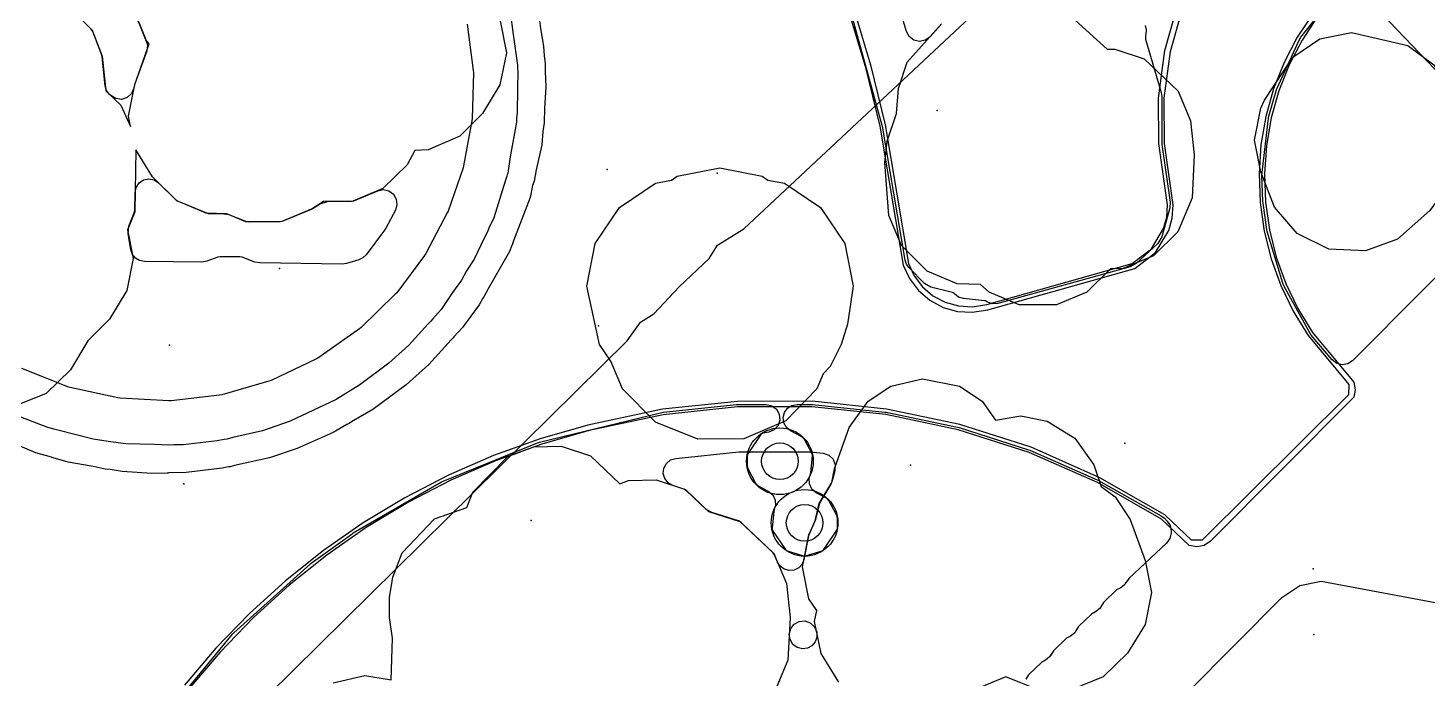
# Model space of a CAD drawing. Header units: metres. Extents: x -2677 to -840, y 169 to 1487.
# Drawn here: x -2077.8 to -2027.4, y 879.7 to 903.1 of the extents above; entities that cross this region are included whole.
import ezdxf

# ---------------------------------------------------------------- set-up
doc = ezdxf.new("R2010")
doc.units = ezdxf.units.M
for name, color, linetype in [('AI_GREENING_ALLOWED_ZONE', 4, 'Continuous'), ('AI_GREENING_EXCLUSIONS', 1, 'Continuous'), ('AI_GREENING_LAWN', 82, 'Continuous'), ('AI_GREENING_REJECTED', 6, 'Continuous'), ('AI_GREENING_SHRUBS', 92, 'Continuous')]:
    doc.layers.add(name, color=color, linetype=linetype)

# ---------------------------------------------------------------- blocks, each defined once
blk = doc.blocks.new('AI_SHRUB')
for radius in [1, 0.55]:
    blk.add_circle((0, 0), radius)

msp = doc.modelspace()

# ---------------------------------------------------------------- linework, layer by layer
at = {"layer": 'AI_GREENING_ALLOWED_ZONE'}
for points in [[(-2073.995, 903.787), (-2073.555, 902.696), (-2073.548, 902.685), (-2073.478, 902.476), (-2073.505, 902.257), (-2073.931, 901.073), (-2073.941, 901.037), (-2073.965, 900.917), (-2074.049, 900.723), (-2074.206, 900.581), (-2074.408, 900.516), (-2074.618, 900.541), (-2074.799, 900.651), (-2074.844, 900.693), (-2074.948, 900.835), (-2074.997, 901.004), (-2075.106, 902.041), (-2075.122, 902.105), (-2075.451, 902.954), (-2075.507, 903.039), (-2076.739, 904.267)], [(-2044.93, 903.183), (-2045.307, 902.765), (-2045.477, 902.642), (-2045.683, 902.6), (-2045.888, 902.646), (-2046.056, 902.772), (-2046.157, 902.956), (-2046.614, 904.476)]]:
    msp.add_lwpolyline(points, dxfattribs=at)
for points in [[(-2073.926, 897.163), (-2073.885, 897.351), (-2073.776, 897.51), (-2073.616, 897.616), (-2073.427, 897.654), (-2073.238, 897.617), (-2073.077, 897.512), (-2072.453, 896.903), (-2072.376, 896.852), (-2071.379, 896.435), (-2071.289, 896.416), (-2070.726, 896.403), (-2070.554, 896.369), (-2069.946, 896.128), (-2069.852, 896.111), (-2068.684, 896.125), (-2068.591, 896.145), (-2067.572, 896.571), (-2067.534, 896.591), (-2067.263, 896.763), (-2067.003, 896.84), (-2066.138, 896.853), (-2066.046, 896.872), (-2065.19, 897.23), (-2064.99, 897.269), (-2064.792, 897.225), (-2064.627, 897.106), (-2064.524, 896.931), (-2064.498, 896.73), (-2064.555, 896.535), (-2064.902, 895.881), (-2064.943, 895.815), (-2065.611, 894.923), (-2065.727, 894.812), (-2065.871, 894.743), (-2066.319, 894.612), (-2066.466, 894.592), (-2069.439, 894.632), (-2069.611, 894.664), (-2070.069, 894.839), (-2070.158, 894.856), (-2070.858, 894.856), (-2070.946, 894.84), (-2071.339, 894.691), (-2071.522, 894.659), (-2073.589, 894.686), (-2073.76, 894.718), (-2073.909, 894.807), (-2074.019, 894.941), (-2074.076, 895.105), (-2074.171, 895.687), (-2074.144, 895.95), (-2073.955, 896.433), (-2073.938, 896.519), (-2073.926, 897.163)], [(-2054.568, 886.632), (-2054.736, 886.728), (-2054.855, 886.879), (-2054.908, 887.065), (-2054.886, 887.256), (-2054.794, 887.426), (-2054.645, 887.547), (-2054.461, 887.604), (-2052.188, 887.839), (-2052.136, 887.842), (-2049.681, 887.841), (-2049.63, 887.838), (-2049.158, 887.79), (-2048.954, 887.722), (-2048.796, 887.574), (-2048.716, 887.373), (-2048.728, 887.157), (-2048.828, 886.802), (-2048.88, 886.681), (-2049.275, 886.017), (-2049.303, 885.946), (-2049.428, 885.412), (-2049.46, 885.32), (-2049.659, 884.878), (-2049.676, 884.824), (-2049.845, 883.97), (-2049.912, 883.802), (-2050.035, 883.668), (-2050.197, 883.587), (-2050.377, 883.569), (-2050.552, 883.616), (-2050.699, 883.723), (-2050.798, 883.876), (-2050.904, 884.133), (-2050.963, 884.218), (-2052.107, 885.3), (-2052.203, 885.357), (-2053.167, 885.655), (-2053.362, 885.77), (-2054.073, 886.442), (-2054.164, 886.497), (-2054.568, 886.632)], [(-2050.375, 881.288), (-2050.323, 881.486), (-2050.195, 881.647), (-2050.014, 881.743), (-2049.809, 881.758), (-2049.616, 881.69), (-2049.466, 881.55), (-2049.385, 881.361), (-2049.384, 881.354), (-2049.381, 881.175), (-2049.441, 881.006), (-2049.557, 880.87), (-2049.714, 880.783), (-2049.892, 880.757), (-2049.893, 880.757), (-2050.085, 880.802), (-2050.244, 880.918), (-2050.346, 881.087), (-2050.375, 881.281), (-2050.375, 881.288)]]:
    msp.add_lwpolyline(points, close=True, dxfattribs=at)
at = {"layer": 'AI_GREENING_EXCLUSIONS'}
for points in [[(-2131.493, 818.304), (-2110.812, 838.321), (-2110.189, 839.137), (-2109.714, 839.384), (-2107.791, 841.252), (-2107.539, 841.693), (-2106.768, 842.249), (-2086.101, 862.398), (-2085.482, 863.221), (-2084.992, 863.479), (-2084.058, 864.39), (-2083.069, 865.364), (-2082.819, 865.799), (-2082.09, 866.329), (-2056.207, 891.837), (-2055.729, 892.509), (-2055.253, 892.8), (-2054.342, 893.777), (-2053.252, 894.787), (-2052.952, 895.269), (-2052.01, 895.862), (-2030.366, 916.087)], [(-2131.493, 818.304), (-2110.812, 838.321), (-2110.189, 839.137), (-2109.714, 839.384), (-2107.791, 841.252), (-2107.539, 841.693), (-2106.768, 842.249), (-2086.101, 862.398), (-2085.482, 863.221), (-2084.992, 863.479), (-2084.058, 864.39), (-2083.069, 865.364), (-2082.819, 865.799), (-2082.09, 866.329), (-2056.207, 891.837), (-2055.729, 892.509), (-2055.253, 892.8), (-2054.342, 893.777), (-2053.252, 894.787), (-2052.952, 895.269), (-2052.01, 895.862), (-2030.366, 916.087)], [(-2076.78, 904.307), (-2075.47, 903.002), (-2075.11, 902.074), (-2074.978, 900.82), (-2074.441, 900.311), (-2074.092, 899.542), (-2074.165, 899.907), (-2073.938, 901.055), (-2073.414, 902.511), (-2073.54, 902.658), (-2074.009, 903.824)], [(-2048.294, 903.86), (-2047.645, 901.707), (-2047.115, 899.548), (-2046.272, 894.554), (-2046.047, 894.068), (-2045.725, 893.641), (-2045.313, 893.289), (-2044.835, 893.034), (-2044.32, 892.889), (-2043.785, 892.857), (-2043.223, 892.946), (-2037.935, 894.435), (-2037.188, 895.004), (-2036.708, 895.796), (-2036.586, 896.247), (-2036.55, 896.721), (-2036.865, 898.929), (-2036.878, 900.556), (-2036.653, 902.241), (-2036.267, 903.602)], [(-2048.103, 903.918), (-2047.45, 901.755), (-2046.921, 899.595), (-2046.081, 894.618), (-2045.875, 894.172), (-2045.578, 893.779), (-2045.2, 893.455), (-2044.76, 893.221), (-2044.286, 893.087), (-2043.795, 893.058), (-2043.265, 893.142), (-2038.024, 894.615), (-2037.338, 895.138), (-2036.896, 895.867), (-2036.784, 896.281), (-2036.751, 896.717), (-2037.065, 898.927), (-2037.078, 900.555), (-2036.851, 902.268), (-2036.492, 903.545)], [(-2059.398, 903.633), (-2059.325, 903.068), (-2059.219, 902.43), (-2059.199, 902.083), (-2059.163, 901.803), (-2059.167, 901.54), (-2059.132, 900.952), (-2059.188, 900.194), (-2059.197, 899.669), (-2059.25, 899.357), (-2059.285, 898.884), (-2059.487, 897.977), (-2059.555, 897.579), (-2059.612, 897.416), (-2059.706, 896.99), (-2060.301, 895.429), (-2060.35, 895.287), (-2060.367, 895.258), (-2060.449, 895.042), (-2061.217, 893.697), (-2061.371, 893.413), (-2061.402, 893.371), (-2061.541, 893.129), (-2062.139, 892.316), (-2062.445, 891.979), (-2062.477, 891.937), (-2062.543, 891.871), (-2063.349, 890.982), (-2064.163, 890.251), (-2065.37, 889.358), (-2066.139, 888.917), (-2066.216, 888.863), (-2066.301, 888.824), (-2066.798, 888.539), (-2068.093, 887.965), (-2069.089, 887.63), (-2070.342, 887.349), (-2070.5, 887.306), (-2070.56, 887.3), (-2070.79, 887.248), (-2072.089, 887.094), (-2072.726, 887.08), (-2072.748, 887.078), (-2072.768, 887.079), (-2073.319, 887.067), (-2074.392, 887.132), (-2074.827, 887.207), (-2075.005, 887.218), (-2075.436, 887.312), (-2076.33, 887.466), (-2076.868, 887.624), (-2076.906, 887.632), (-2076.932, 887.643), (-2077.493, 887.807), (-2079.011, 888.434)], [(-2060.785, 903.335), (-2060.558, 902.187), (-2060.788, 901.039), (-2061.417, 900.004), (-2062.228, 899.193), (-2063.375, 898.697), (-2063.848, 898.681), (-2064.133, 898.16), (-2065.007, 897.307), (-2066.09, 896.854), (-2067.144, 896.838), (-2067.552, 896.579), (-2068.636, 896.126), (-2069.901, 896.11), (-2070.637, 896.401), (-2071.336, 896.417), (-2072.42, 896.87), (-2073.294, 897.724), (-2073.897, 898.702), (-2073.939, 896.474), (-2074.194, 895.823), (-2073.989, 894.789), (-2074.219, 893.641), (-2074.848, 892.606), (-2075.623, 891.831), (-2076.254, 890.787), (-2077.128, 889.934), (-2078.29, 889.465)], [(-2060.422, 903.659), (-2060.318, 902.85), (-2060.162, 901.743), (-2060.162, 901.641), (-2060.147, 901.52), (-2060.163, 900.917), (-2060.164, 900.024), (-2060.192, 899.85), (-2060.196, 899.697), (-2060.416, 898.453), (-2060.51, 897.867), (-2060.532, 897.797), (-2060.539, 897.759), (-2060.592, 897.607), (-2061.014, 896.256), (-2061.19, 895.882), (-2061.234, 895.756), (-2061.358, 895.524), (-2061.713, 894.77), (-2061.992, 894.346), (-2062.172, 894.013), (-2062.501, 893.572), (-2062.903, 892.962), (-2063.222, 892.61), (-2063.277, 892.536), (-2063.385, 892.43), (-2064.065, 891.68), (-2064.789, 891.031), (-2065.835, 890.249), (-2066.688, 889.723), (-2068.346, 888.938), (-2069.341, 888.598), (-2070.404, 888.359), (-2070.612, 888.3), (-2070.719, 888.288), (-2070.966, 888.233), (-2072.188, 888.089), (-2072.527, 888.095), (-2072.698, 888.076), (-2073.221, 888.106), (-2074.26, 888.123), (-2074.713, 888.191), (-2074.792, 888.195), (-2074.888, 888.217), (-2075.435, 888.298), (-2076.701, 888.624), (-2076.852, 888.658), (-2076.887, 888.672), (-2077.069, 888.718), (-2078.039, 889.085)], [(-2031.517, 903.608), (-2032.083, 902.751), (-2032.557, 901.842), (-2032.935, 900.889), (-2033.214, 899.9), (-2033.391, 898.883), (-2033.461, 897.844), (-2033.423, 896.803), (-2033.278, 895.781), (-2033.03, 894.784), (-2032.682, 893.82), (-2032.237, 892.897), (-2031.698, 892.022), (-2030.23, 890.267), (-2030.235, 889.89), (-2035.511, 884.659), (-2035.893, 884.661), (-2036.853, 885.574), (-2039.189, 886.911), (-2041.67, 888.003), (-2044.238, 888.827), (-2046.871, 889.379), (-2049.547, 889.657), (-2052.243, 889.655), (-2054.939, 889.372), (-2057.622, 888.801), (-2059.347, 888.307), (-2061.023, 887.705), (-2062.645, 886.998), (-2064.209, 886.19), (-2065.711, 885.285), (-2067.146, 884.287), (-2068.511, 883.2), (-2069.801, 882.028), (-2071.013, 880.776), (-2072.143, 879.446)], [(-2031.356, 903.489), (-2031.911, 902.649), (-2032.375, 901.758), (-2032.746, 900.825), (-2033.019, 899.856), (-2033.192, 898.859), (-2033.261, 897.841), (-2033.224, 896.821), (-2033.082, 895.819), (-2032.839, 894.842), (-2032.497, 893.898), (-2032.061, 892.993), (-2031.533, 892.136), (-2030.043, 890.34), (-2029.995, 890.075), (-2030.051, 889.811), (-2035.207, 884.625), (-2035.435, 884.474), (-2035.703, 884.422), (-2035.971, 884.476), (-2036.976, 885.414), (-2039.28, 886.732), (-2041.741, 887.816), (-2044.289, 888.633), (-2046.902, 889.182), (-2049.557, 889.457), (-2052.233, 889.455), (-2054.908, 889.174), (-2057.574, 888.607), (-2059.286, 888.117), (-2060.95, 887.519), (-2062.559, 886.817), (-2064.111, 886.015), (-2065.602, 885.117), (-2067.026, 884.126), (-2068.381, 883.048), (-2069.662, 881.885), (-2070.865, 880.641), (-2071.986, 879.321)], [(-2040.077, 903.36), (-2038.93, 902.318), (-2038.651, 902.326), (-2037.601, 901.974), (-2036.377, 900.815), (-2035.93, 899.74), (-2035.797, 898.523), (-2035.874, 896.978), (-2036.389, 895.746), (-2037.266, 894.891), (-2038.35, 894.438), (-2038.803, 894.421), (-2039.665, 893.581), (-2040.749, 893.128), (-2042.099, 893.128), (-2043.183, 893.581), (-2043.487, 893.863), (-2044.329, 893.88), (-2045.413, 894.333), (-2046.335, 895.255), (-2046.788, 896.339), (-2046.933, 898.239), (-2046.853, 899.014), (-2046.518, 900.008), (-2046.441, 900.906), (-2046.13, 901.853), (-2044.892, 903.226)], [(-2048.59, 879.555), (-2049.231, 880.591), (-2049.461, 881.739), (-2049.384, 882.131), (-2049.668, 882.556), (-2049.898, 883.704), (-2049.671, 884.852), (-2049.44, 885.364), (-2049.294, 885.984), (-2048.846, 886.738), (-2048.749, 887.229), (-2048.213, 888.711), (-2047.531, 889.662), (-2046.723, 890.201), (-2046.723, 890.201), (-2045.583, 890.468), (-2044.241, 890.201), (-2043.433, 889.662), (-2042.947, 888.985), (-2042.036, 889.134), (-2041.083, 888.945), (-2040.088, 888.328), (-2039.406, 887.377), (-2039.144, 886.589), (-2038.636, 886.22), (-2038.097, 885.412), (-2037.561, 883.93), (-2037.334, 882.782), (-2037.564, 881.634), (-2038.193, 880.598), (-2039.067, 879.745), (-2040.228, 879.276)], [(-2066.796, 879.528), (-2065.656, 879.795), (-2064.705, 879.639), (-2064.652, 881.142), (-2064.768, 881.885), (-2064.767, 882.603), (-2064.65, 883.33), (-2064.311, 884.205), (-2063.151, 885.427), (-2061.987, 885.838), (-2061.765, 886.388), (-2060.506, 887.667), (-2059.575, 888.017), (-2058.581, 888.044), (-2057.531, 887.692), (-2056.47, 886.688), (-2056.157, 886.805), (-2055.163, 886.832), (-2054.113, 886.48), (-2053.278, 885.69), (-2052.149, 885.34), (-2050.925, 884.181), (-2050.478, 883.106), (-2050.345, 881.889), (-2050.422, 880.344), (-2050.937, 879.112)], [(-2041.093, 874.104), (-2032.638, 882.597), (-2031.99, 883.032), (-2031.225, 883.186), (-2025.837, 882.18)], [(-2041.416, 879.276), (-2042.583, 879.749), (-2043.538, 879.35)]]:
    msp.add_lwpolyline(points, dxfattribs=at)
for points in [[(-2031.276, 902.688), (-2030.128, 902.916), (-2028.107, 902.456), (-2027.169, 901.755), (-2026.571, 900.749), (-2026.357, 899.232), (-2026.325, 898.594), (-2026.614, 897.46), (-2027.315, 896.522), (-2028.48, 895.487), (-2029.627, 895.066), (-2030.953, 895.132), (-2032.088, 895.692), (-2032.909, 896.634), (-2033.401, 897.904), (-2033.629, 899.052), (-2033.401, 900.2), (-2033.268, 900.488), (-2032.249, 902.037), (-2031.276, 902.688)], [(-2051.344, 897.749), (-2051.145, 897.615), (-2050.542, 897.496), (-2049.245, 896.628), (-2048.377, 895.331), (-2048.073, 893.8), (-2048.28, 892.429), (-2048.506, 891.704), (-2048.899, 890.914), (-2049.151, 890.644), (-2049.378, 890.1), (-2050.501, 888.956), (-2052.01, 888.309), (-2053.671, 888.293), (-2055.193, 888.913), (-2056.38, 890.1), (-2056.799, 891.102), (-2057.202, 891.704), (-2057.663, 893.8), (-2057.359, 895.331), (-2056.491, 896.628), (-2055.194, 897.496), (-2054.611, 897.611), (-2054.406, 897.749), (-2052.875, 898.053), (-2051.344, 897.749)]]:
    msp.add_lwpolyline(points, close=True, dxfattribs=at)
at = {"layer": 'AI_GREENING_LAWN'}
for points in [[(-2024.99, 896.243), (-2030.091, 891.113), (-2030.263, 891), (-2030.466, 890.966), (-2030.666, 891.017), (-2030.828, 891.144), (-2031.582, 892.041), (-2031.638, 892.123), (-2032.563, 893.814), (-2032.603, 893.908), (-2033.167, 895.763), (-2033.183, 895.838), (-2033.318, 896.787), (-2033.322, 896.838), (-2033.357, 897.803), (-2033.354, 897.881), (-2033.119, 899.839), (-2033.104, 899.915), (-2032.849, 900.82), (-2032.823, 900.892), (-2032.022, 902.643), (-2031.957, 902.748), (-2030.608, 904.426)], [(-2029.857, 904.459), (-2024.96, 899.333)], [(-2037.566, 903.172), (-2037.526, 903.016), (-2037.537, 902.856), (-2037.549, 902.807), (-2037.546, 902.681), (-2036.985, 900.76), (-2036.965, 900.62), (-2036.964, 898.925), (-2036.962, 898.89), (-2036.664, 896.821), (-2036.677, 896.619), (-2036.962, 895.569), (-2037.105, 895.333), (-2037.89, 894.607), (-2038.097, 894.492), (-2042.867, 893.177), (-2043.073, 893.164), (-2043.266, 893.235), (-2043.314, 893.266), (-2043.35, 893.275), (-2044.106, 893.352), (-2044.282, 893.404), (-2044.427, 893.516), (-2044.441, 893.532), (-2044.469, 893.555), (-2044.502, 893.569), (-2045.272, 893.764), (-2045.506, 893.899), (-2046.067, 894.47), (-2046.155, 894.592), (-2046.203, 894.736), (-2047.021, 899.546), (-2047.026, 899.57), (-2048.212, 903.894)], [(-2061.965, 903.215), (-2061.751, 901.556), (-2061.747, 901.478), (-2061.793, 899.824), (-2061.801, 899.748), (-2062.097, 898.129), (-2062.117, 898.055), (-2062.656, 896.5), (-2062.687, 896.429), (-2063.462, 894.968), (-2063.503, 894.902), (-2064.506, 893.563), (-2064.558, 893.504), (-2065.781, 892.316), (-2065.842, 892.266), (-2067.341, 891.214), (-2067.413, 891.172), (-2069.027, 890.406), (-2069.105, 890.377), (-2070.801, 889.894), (-2070.882, 889.878), (-2072.625, 889.68), (-2072.706, 889.678), (-2074.459, 889.766), (-2074.54, 889.777), (-2076.264, 890.152), (-2076.343, 890.176), (-2078.001, 890.839)], [(-2073.244, 877.848), (-2070.417, 881.283), (-2070.365, 881.337), (-2067.623, 883.798), (-2067.582, 883.831), (-2066.112, 884.897), (-2066.069, 884.925), (-2062.892, 886.76), (-2062.83, 886.79), (-2059.434, 888.169), (-2059.363, 888.192), (-2054.964, 889.256), (-2054.897, 889.268), (-2052.275, 889.539), (-2052.224, 889.542), (-2051.21, 889.541), (-2051.006, 889.498), (-2050.837, 889.375), (-2050.733, 889.193), (-2050.713, 888.985), (-2050.779, 888.787), (-2050.921, 888.634), (-2051.112, 888.551), (-2051.328, 888.508), (-2051.37, 888.49), (-2051.403, 888.458), (-2051.866, 887.766), (-2051.881, 887.733), (-2051.886, 887.698), (-2051.886, 887.328), (-2051.857, 887.212), (-2051.593, 886.718), (-2051.492, 886.617), (-2051.129, 886.423), (-2050.969, 886.289), (-2050.879, 886.101), (-2050.872, 885.893), (-2050.901, 885.824), (-2050.9, 885.824), (-2050.933, 885.704), (-2050.993, 885.095), (-2050.99, 885.054), (-2050.973, 885.016), (-2050.511, 884.324), (-2050.482, 884.294), (-2050.446, 884.276), (-2049.856, 884.097), (-2049.82, 884.092), (-2049.785, 884.097), (-2049.195, 884.276), (-2049.158, 884.294), (-2049.13, 884.324), (-2048.664, 885.021), (-2048.649, 885.054), (-2048.643, 885.089), (-2048.643, 885.459), (-2048.672, 885.575), (-2048.937, 886.069), (-2049.037, 886.17), (-2049.401, 886.364), (-2049.56, 886.498), (-2049.651, 886.686), (-2049.657, 886.894), (-2049.629, 886.963), (-2049.629, 886.963), (-2049.596, 887.083), (-2049.536, 887.698), (-2049.538, 887.734), (-2049.55, 887.767), (-2049.826, 888.284), (-2049.926, 888.384), (-2050.33, 888.6), (-2050.476, 888.719), (-2050.569, 888.883), (-2050.594, 889.069), (-2050.548, 889.252), (-2050.438, 889.405), (-2050.279, 889.506), (-2050.094, 889.541), (-2049.593, 889.541), (-2049.542, 889.538), (-2046.932, 889.269), (-2046.881, 889.261), (-2044.312, 888.725), (-2044.263, 888.712), (-2041.756, 887.913), (-2041.708, 887.895), (-2039.285, 886.837), (-2039.238, 886.813), (-2036.979, 885.533), (-2036.87, 885.45), (-2036.773, 885.351), (-2036.665, 885.189), (-2036.628, 884.997), (-2036.628, 884.924), (-2036.671, 884.726), (-2036.788, 884.561), (-2038.154, 883.289), (-2038.254, 883.133), (-2038.259, 883.136), (-2038.295, 883.07), (-2038.441, 882.951), (-2038.587, 882.872), (-2039.057, 882.422), (-2039.154, 882.267), (-2039.159, 882.27), (-2039.196, 882.203), (-2039.343, 882.083), (-2039.489, 882.004), (-2039.958, 881.554), (-2040.055, 881.399), (-2040.06, 881.403), (-2040.097, 881.335), (-2040.245, 881.215), (-2040.39, 881.137), (-2040.86, 880.686), (-2040.956, 880.531), (-2040.962, 880.535), (-2040.999, 880.468), (-2041.146, 880.347), (-2041.291, 880.269), (-2041.761, 879.819), (-2041.858, 879.664)]]:
    msp.add_lwpolyline(points, dxfattribs=at)
at = {"layer": 'AI_GREENING_REJECTED'}
for p in [(-2045.05, 900.12), (-2056.93, 897.99), (-2052.97, 897.86), (-2068.72, 894.43), (-2057.24, 892.37), (-2072.69, 891.68), (-2038.29, 888.15), (-2046.01, 887.36), (-2072.17, 886.69), (-2059.67, 885.37), (-2031.51, 883.63), (-2031.49, 881.27)]:
    msp.add_point(p, dxfattribs=at)

# ---------------------------------------------------------------- block references
at = {"layer": 'AI_GREENING_SHRUBS', "xscale": 1.2, "yscale": 1.2}
for p in [(-2050.709, 887.501), (-2049.82, 885.286)]:
    msp.add_blockref('AI_SHRUB', p, dxfattribs=at)

doc.saveas('drawing.dxf')
